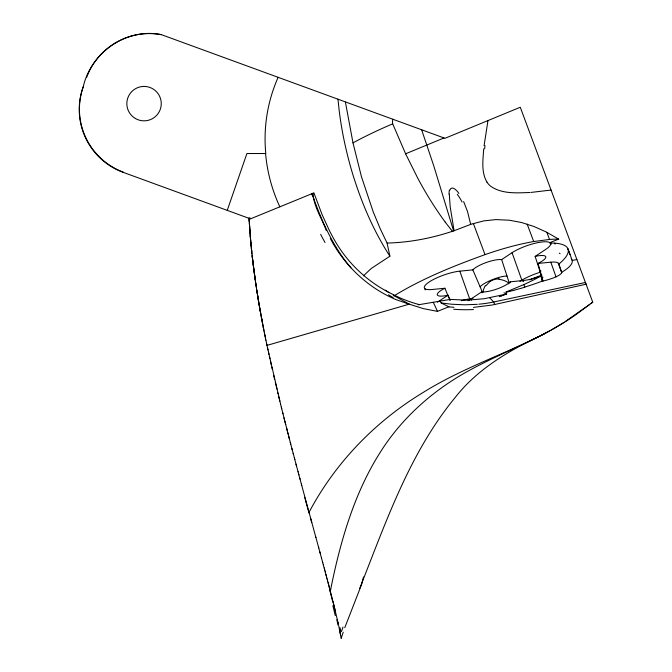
<?xml version="1.0" encoding="UTF-8"?>
<svg xmlns="http://www.w3.org/2000/svg" width="672" height="672" viewBox="0 0 672 672"><rect width="100%" height="100%" fill="white"/><g stroke="black" fill="none" stroke-linecap="round" stroke-linejoin="round"><path stroke-width="1.01" d="M449.291 194.132L450.156 206.506L454.07 230.74L452.6 231.244M483.731 148.831C482.992 159.634 481.06 172.116 486.931 182.104M326.256 230.563C322.064 218.728 313.27 205.758 313.152 193.183M484.084 145.673L487.981 120.565M363.493 576.946L361.687 584.27L344.761 627.74M334.06 605.951C332.85 601.104 331.615 596.257 330.364 591.419C331.951 582.658 333.917 573.922 335.933 565.236C345.08 526.638 357.798 488.342 378.882 454.499C400.974 418.37 433.667 389.5 470.854 369.583C507.469 349.675 547.714 336.244 581.171 310.758M542.707 278.124L541.985 278.561L542.623 277.427M449.812 190.201C451.626 184.766 457.338 190.789 458.9 193.486M542.136 278.065L535.147 256.418L545.698 249.421A22.974 5.704 -19.3 0 0 550.225 242.97L554.66 243.13L555.03 244.138M343.207 632.201L341.166 638.291M227.245 210.37L246.91 153.527L265.574 153.527A159.533 159.533 0 0 0 279.838 206.825M590.654 303.786L592.754 302.198L520.279 107.243L444.99 138.306L161.498 34.692C126.739 27.384 91.048 52.374 83.311 86.52A66.914 66.914 0 0 0 123.186 172.343L249.127 218.366L250.076 217.98M359.747 588.269C385.93 522.22 409.508 452.861 455.322 397.312C477.901 368.542 509.872 350.095 542.405 334.832M309.036 512.358C335.135 462.84 375.438 421.277 423.276 392.398C459.875 369.482 500.892 355.396 539.44 336.353M485.848 285.827L489.905 281.551M363.443 275.839L371.162 268.548L389.894 256.2L387.089 243.071L380.302 228.934L373.279 212.033L361.486 176.828L352.993 142.867L345.408 102.085M592.754 302.198L565.076 321.67M589.604 304.576L587.504 306.146M586.454 306.919L582.229 310.002M437.363 302.249L448.006 295.193L450.274 300.233M425.233 289.909L424.385 287.952A22.94 5.695 -19.3 0 1 435.767 278.342A22.94 5.695 -19.3 0 1 459.816 271.152L472.836 269.875A16.884 4.192 -19.3 0 1 486.217 262.525A16.884 4.192 -19.3 0 1 501.64 259.61L512.064 252.706A22.94 5.695 -19.3 0 1 533.425 243.676A22.94 5.695 -19.3 0 1 549.83 242.634L558.718 239.131L546.025 231.89L533.778 226.43L521.539 222.516L509.25 220.206L495.827 219.601L483.756 220.895L471.198 224.188L454.07 230.74M467.972 300.796A22.949 5.695 -19.3 0 0 471.013 298.973L481.673 291.892A16.817 4.175 -19.3 0 0 496.835 289.044A16.817 4.175 -19.3 0 0 510.258 281.803L523.253 280.51A22.932 5.695 -19.3 0 0 539.171 276.662L540.859 276.049L542.497 281.182A22.991 4.964 -12 0 0 561.733 272.278M393.952 295.907C422.436 278.41 453.676 265.969 485.024 254.629A89.443 22.201 -19.3 0 1 533.694 241.534L549.528 239.459A90.09 22.369 -19.3 0 1 558.718 239.131M563.9 322.409L557.038 326.634M519.952 281.324L521.842 280.174A22.94 4.67 -19.6 0 1 539.658 272.387M541.506 279.829L542.27 279.367M556.29 327.088L551.074 330.103M550.326 330.523L546.193 332.808M545.815 333.01L544.328 333.808M543.791 334.093L546.294 332.338M543.95 334.009L542.825 334.597M543.463 334.261L540.347 335.882M540.851 276.058A81.27 20.177 -19.3 0 1 523.849 284.592L505.806 292.085M352.993 142.867A135.282 29.534 -19.5 0 1 392.7 123.85L405.611 153.796L444.007 137.953M249.312 221.735L249.186 219.383L313.916 192.881L322.14 214.721L329.423 230.622A184.825 174.132 82.5 0 0 331.876 235.284C345.156 261.013 366.778 281.971 392.893 294.428A136.265 128.377 82.5 0 0 419.429 304.626M409.424 304.223L423.259 308.608L437.497 311.38L448.51 306.919L453.978 307.28M503.924 292.79L506.596 294.05M505.336 294.521L504.218 294.924M503.706 295.109L501.136 296.024A175.333 43.529 -19.3 0 1 499.262 296.68M452.449 231.286C431.382 238.308 409.315 242.508 387.089 243.071M267.137 345.349L409.223 304.172M521.212 288.254L524.824 287.188L523.874 284.584M520.758 288.389L514.265 290.186M513.794 290.312L510.241 291.236M509.762 291.362L508.813 291.606M508.334 291.724L507.133 292.018M506.646 292.135L506.167 292.253M506.688 294.017L484.193 298.729L467.636 300.14M473.458 307.398L492.61 304.954L586.068 284.214L585.43 282.492L493.685 301.988A122.186 122.186 0 0 1 479.22 304.156L478.808 304.198M554.66 243.13A81.27 20.177 -19.3 0 1 558.776 264.172L561.674 272.286A80.884 17.354 -12 0 0 572.216 260.501L576.887 259.51M418.144 304.828L450.206 299.41M551.065 190.058L530.964 192.427M472.987 298.376L469.669 298.864A22.94 4.67 -19.6 0 0 461.21 300.728M542.976 281.039L538.012 263.441L550.805 262.181A22.982 5.704 -19.3 0 1 558.34 263.214L558.776 264.172M448.913 298.024L444.923 288.246L432.256 289.498A22.982 5.704 -19.3 0 1 424.721 288.456M477.305 304.324L464.663 304.819L451.718 304.231L441.202 302.98L439.992 301.14M529.872 192.503C516.734 192.931 501.799 194.191 490.526 186.11A19.404 18.43 -44.6 0 1 486.94 182.095M466.847 300.157L450.19 299.401M498.305 278.83L499.414 278.855M409.29 304.189L393.28 295.252M408.794 304.055L395.984 299.603M449.005 306.852L441.202 302.98M395.514 299.41C367.542 287.473 344.358 265.364 330.296 238.468M551.267 244.247L550.234 242.97M388.954 292.564L385.274 290.144M489.695 297.738L493.685 301.988L494.668 304.508M350.927 267.792C332.556 246.364 321.342 220.013 311.9 193.704M452.374 231.311L445.175 222.054M571.225 258.56L572.208 260.509M549.847 242.634L550.494 243.726M389.894 256.2C373.254 230.462 361.175 201.986 352.296 172.712A130.754 43.537 75.6 0 1 339.066 109.511L337.991 99.204M463.63 201.55L467.46 211.344L470.702 224.356M405.611 153.796L417.875 178.424A153.686 59.128 64.5 0 0 445.183 222.02M433.297 302.274L437.497 311.38M481.673 291.892L482.093 292.799M472.836 269.875L482.387 292.127M449.358 299.107L449.803 300.191M546.84 232.31L549.528 239.459M527.167 224.12L533.694 241.534M500.884 295.344L501.136 296.024M473.348 223.49L485.024 254.629M568.176 249.514L571.956 259.736M567.806 248.489L570.049 254.621M421.646 129.78L433.726 165.732L453.608 230.933M558.34 263.214L561.75 272.782M550.805 262.181L556.055 276.94M523.253 280.51L523.664 281.669M512.064 252.706L521.842 280.174A2.864 2.008 58.7 0 0 522.337 281.123M470.996 298.973L471.416 300.14M459.808 271.16L469.669 298.864A2.864 1.966 81.7 0 1 469.888 299.914M312.757 196.526L311.783 193.746M501.656 259.602L509.149 282.635A69.98 47.964 81.7 0 1 508.738 283.937M510.283 281.795L510.56 282.702M306.289 502.261L301.392 484.168M318.562 547.252L320.032 552.661M306.146 501.724L315.907 537.516M315.798 537.104L318.763 547.982M322.451 561.607L322.762 562.741M321.51 558.104L322.552 561.968M320.3 553.661L321.569 558.34M319.754 551.645L320.452 554.215M324.164 567.941L324.668 569.831M323.308 564.782L324.19 568.05M298.696 474.146L300.04 479.153M322.627 562.237L323.383 565.043M299.804 478.271L301.728 485.428M325.886 574.384L326.231 575.702M325.189 571.763L325.954 574.627M324.786 570.259L325.374 572.46M324.584 569.52L324.836 570.461M296.016 464.117L298.091 471.887M298.024 471.635L298.889 474.877M326.911 578.231L327.298 579.709M326.525 576.794L326.936 578.332M326.138 575.35L326.584 577.013M294.403 458.01L294.815 459.581M296.495 465.914L293.16 453.314M328.079 582.658L328.667 584.892M327.634 580.961L328.322 583.582M327.281 579.65L327.684 581.179M293.362 454.079L290.279 442.302M329.23 587.059L329.994 589.982M328.852 585.598L330.338 591.318M328.465 584.128L329.003 586.194M291.925 448.619L292.337 450.181M290.732 444.032L288.641 435.985M287.792 432.709L289.422 439.009M286.541 427.837L287.372 431.088M288.12 433.978L282.702 412.65M284.852 421.201L285.709 424.57M283.987 417.782L284.424 419.496M332.917 601.398L335.269 610.882M282.988 413.801L281.333 407.156M334.11 606.169L338.008 622.608M280.468 403.679L281.728 408.744M279.846 401.15L278.729 396.572M280.543 403.964L267.473 347.575L268.002 350.036M277.83 392.851L278.057 393.792M276.242 386.232L276.923 389.088M275.318 382.343L276.007 385.258M273.68 375.346L274.63 379.436M271.799 367.172L272.269 369.214M337.932 622.264L338.369 624.212M270.388 360.906L271.337 365.123M269.422 356.563L269.9 358.73M268.472 352.212L268.943 354.388M338.705 625.766L340.637 635.334M266.826 344.526L267.532 347.861M266.465 342.812L266.96 345.156M265.868 339.982L266.498 342.98M265.432 337.873L265.927 340.234M265.39 337.655L265.566 338.512L264.34 332.489M264.65 334.026L265.255 336.991M339.629 630.151L341.149 638.207M263.953 330.574L264.449 333.001M264.054 331.069L262.24 321.745M263.768 329.599C256.561 293.227 251.152 256.435 249.186 219.383M263.298 327.23L263.558 328.574M262.282 321.955L260.728 313.664M261.5 317.814L261.887 319.889M260.786 313.958L259.846 308.75M260.358 311.581L256.796 290.438M259.61 307.415L258.896 303.248M258.544 301.174L257.51 294.941M257.208 293.034L256.603 289.187M256.309 287.255L255.73 283.374M255.998 285.188L252.218 256.175M255.167 279.485L254.621 275.587M254.36 273.638L253.596 267.8M253.117 263.928L253.352 265.868M252.899 262.147L252.092 255.032M251.924 253.529L250.648 240.282M251.714 251.471L251.353 247.909M251.177 246.12L250.849 242.542M250.69 240.752L250.236 235.351M250.421 237.636L250.211 234.982M250.085 233.36L250.16 234.36M250.11 233.663L249.908 231.008M249.934 231.361L249.598 226.372M249.799 229.37L249.866 230.362M249.724 228.362L249.295 221.382M249.556 225.708L249.388 223.054M249.27 220.895L249.22 220.055M249.194 219.635L249.144 218.686M249.127 218.366L249.152 218.786M249.11 217.921L249.136 218.492M123.262 172.124A66.772 66.15 52.2 0 1 83.378 86.545M86.596 77.54A66.914 66.914 0 0 1 161.498 34.692M340.032 627.69A157.937 12.776 71.6 0 1 340.662 630.739M338.419 623.986A35.003 0.487 77.8 0 1 338.192 622.969M311.766 522.614A186.329 1.075 74.9 0 1 310.481 517.927M308.986 512.971A81.035 0.764 75.1 0 1 304.693 497.272M336.815 619.71A52.542 2.52 75.5 0 1 338.05 625.262M332.892 605.808A84.563 5.695 74.6 0 1 335.261 615.611M329.54 589.285A190.806 18.497 73.6 0 1 332.438 600.566M341.443 631.579A220.298 139.65 -71.5 0 1 343.014 627.06M559.28 253.134A59.564 5.695 28.2 0 1 560.104 253.697M473.491 309.523A142.598 133.988 -22.1 0 1 453.709 309.254M265.784 153.51A151.788 151.788 0 0 1 278.132 77.314M542.909 277.183A16.254 3.746 -21.2 0 1 542.027 277.654M539.977 271.261A16.254 3.746 -21.2 0 1 540.952 271.026M392.683 123.85A9.845 9.332 -69.3 0 1 392.868 119.246M449.047 194.141A19.572 18.589 -22.2 0 1 449.375 190.134M484.638 148.781A147.319 96.138 -79.2 0 1 484.991 145.698M542.17 281.156A82.513 17.623 -12.1 0 1 524.588 287.112M457.296 194.292A54.533 45.209 27 0 1 462.025 202.012M542.111 278.51A6.468 2.822 -59.3 0 1 541.632 279.821M448.006 295.184A16.884 4.192 -19.3 0 1 437.321 294.966A16.884 4.192 -19.3 0 1 444.898 288.246M535.147 256.418A16.808 4.175 -19.3 0 1 545.74 256.687A16.808 4.175 -19.3 0 1 537.995 263.441M529.948 279.821A20.068 4.082 -19.6 0 1 541.951 275.226M480.085 286.768A16.254 3.746 -21.2 0 1 492.475 279.611A16.254 3.746 -21.2 0 1 507.007 276.024M499.204 279.376A19.446 13.684 -11.4 0 1 508.586 282.962M489.947 281.593A11.894 9.24 -20 0 1 498.28 278.956M483.042 292.177A21.185 15.666 -24.8 0 1 485.268 285.692M325.055 242.542A160.028 135.089 84.7 0 1 320.662 234.343M393.12 297.62A85.697 34.986 37 0 1 388.517 294.798M135.442 118.532A17.203 17.203 0 0 0 161.255 103.631A17.203 17.203 0 0 0 135.442 88.729A17.203 17.203 0 0 0 135.442 118.532"/></g></svg>
